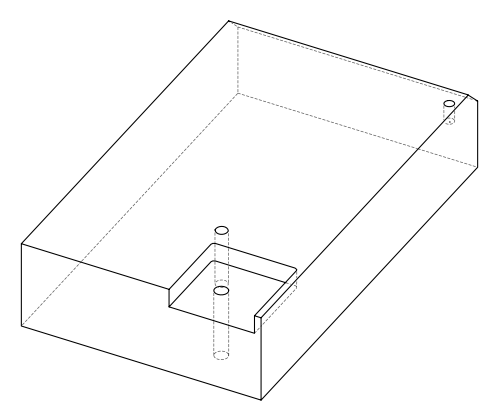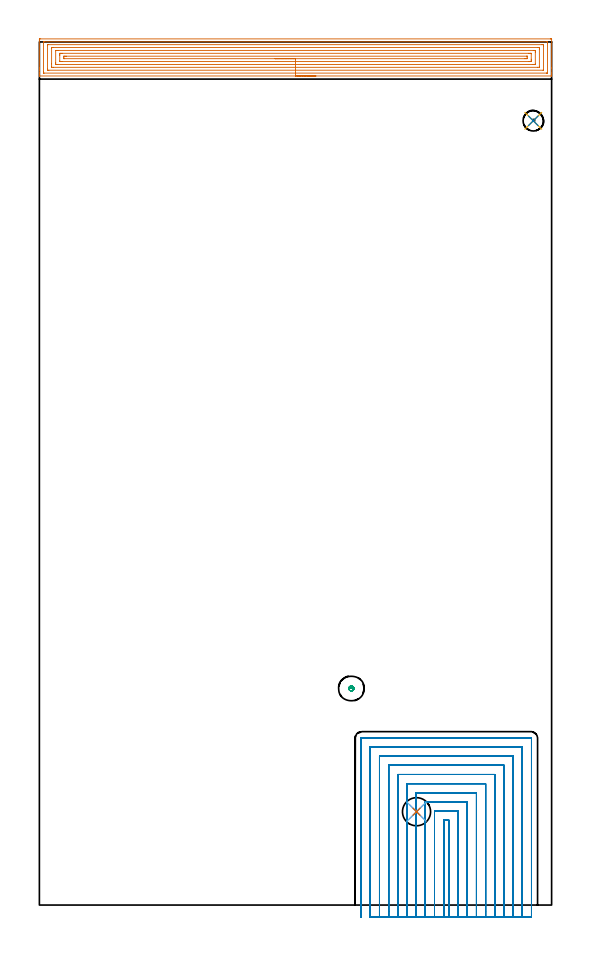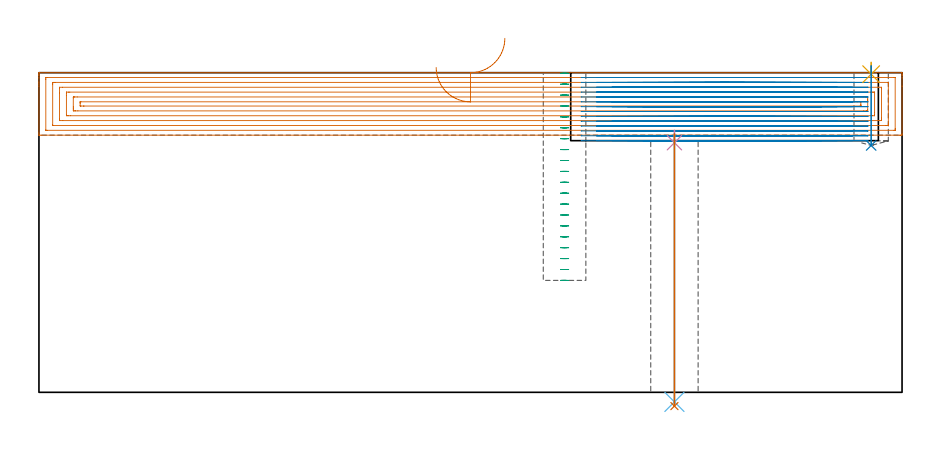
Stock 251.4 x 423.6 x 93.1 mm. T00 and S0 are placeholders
(PLAN: 8 operations, 6 tool changes, 89.6 min)
(1 AREA_MILL | FG_CHAMFER_SURFACE | UGT0205_001 | 14.35 min | 41626 mm3)
(2 MILL_SLOT | SLOT_PARTIAL_RECTANGULAR | NXT0201_008 | Follow Part, ap 1.5, ae 75% | 73.52 min | 150931 mm3)
(3 MILL_BLIND_HOLE_FROM_SOLID_MATERIAL | STEP1POCKET | NXT0201_010 | Spiral | 0.92 min | 7280 mm3)
(4 SPOT_DRILL | STEP1HOLE | NXT0321_9005460120000 | 0.03 min | 7 mm3)
(5 SPOT_DRILL_1 | STEP1POCKET_1 | NXT0321_9005460120000 | 0.03 min | 3 mm3)
(6 DRILL_THROUGH_HOLE_INTO_CENTER | STEP1HOLE | NXT0301_042 | 0.32 min | 2873 mm3)
(7 DRILL_TO_ENLARGE_THROUGH_HOLE | STEP1HOLE | NXT0301_103 | 0.32 min | 8062 mm3)
(8 DRILL_BLIND_HOLE_INTO_CENTER | STEP1POCKET_1 | NXT0301_127 | 0.09 min | 1568 mm3)
(TOOL UGT0205_001 | Chamfer Mill 20 x 3 x 45 deg. | D20 FL50 Z2)
(TOOL NXT0201_008 | ENDMILL 6mm [2P460-0600-NA 1630] | D6 FL26 Z6)
(TOOL NXT0201_010 | ENDMILL 10mm [2P460-1000-NA 1630] | D10 FL30 Z6)
(TOOL NXT0321_9005460120000 | NC Spot Drill, 142deg, 12mm, Carbide, Uncoated | D12 PA142 FL30 Z2)
(TOOL NXT0301_042 | Carbide Drill 7.1mm [860.1-0710-057A1-MM 2214] | D7.1 PA140 FL85 Z2)
(TOOL NXT0301_103 | Carbide Drill 13.8mm [860.1-1380-062A1-MM 2214] | D13.8 PA140 FL77 Z2)
(TOOL NXT0301_127 | Carbide Drill 10mm [861.1-1000-030A1-GP GC34] | D10 PA150 FL31.2 Z2)
(OP 1 AREA_MILL)
G17 G21 G94 G90
T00 M6
G54
G17 G0 G90 X135.7 Y406.9 S1061 M3
G43 Z103.1 H0
G94 G1 X135.662 Z102.228 F250.
X135.548 Z101.363
X135.359 Z100.512
X135.097 Z99.68
X134.763 Z98.874
X134.36 Z98.1
X133.892 Z97.364
X133.36 Z96.672
X132.771 Z96.029
X132.128 Z95.439
X131.436 Z94.908
X130.7 Z94.44
X129.926 Z94.037
X129.12 Z93.703
X128.288 Z93.441
X127.437 Z93.252
X126.572 Z93.138
X125.7 Z93.1
X0.172
X0.01 Y406.902 Z93.088
X0.007 Y406.962 Z93.029
X0. Y407.375 Z92.625
Y407.719 Z92.281
Y408.408 Z91.587
Y409.646 Z90.351
Y410.195 Z89.8
Y410.814 Z89.182
X0.001 Y424.485 Z75.513
X0.005 Y425.094 Z74.904
X0.008 Y425.096 Z74.902
X0.619 Y425.1 Z74.9
X250.781
X251.062 Y425.097 Z74.902
X251.39 Y425.092 Z74.906
X251.4 Y424.759 Z75.238
Y410.814 Z89.182
Y408.408 Z91.587
Y407.719 Z92.281
Y407.375 Z92.625
Y406.965 Z93.026
X251.39 Y406.903 Z93.088
X251.228 Y406.9 Z93.1
X125.7
Y408.314 Z91.686
X2.312 Y408.315 Z91.685
X2.124 Y408.318 Z91.682
X2.009 Y408.322 Z91.678
X2.005 Y408.351 Z91.649
X2.002 Y408.408 Z91.592
X2. Y408.814 Z91.186
X2.001 Y423.642 Z76.358
X2.004 Y423.667 Z76.333
X2.009 Y423.675 Z76.325
X2.031 Y423.679 Z76.321
X2.218 Y423.685 Z76.315
X2.312 Y423.686 Z76.314
X2.406
X249.088 Y423.685 Z76.315
X249.276 Y423.682 Z76.318
X249.391 Y423.678 Z76.322
X249.395 Y423.649 Z76.351
X249.398 Y423.592 Z76.408
X249.4 Y423.186 Z76.814
X249.399 Y408.358 Z91.642
X249.396 Y408.333 Z91.667
X249.391 Y408.325 Z91.675
X249.369 Y408.321 Z91.679
X249.182 Y408.315 Z91.685
X249.088 Y408.314 Z91.686
X248.994
X125.7
Y409.729 Z90.271
X4.659
X4.193 Y409.731 Z90.269
X4.039 Y409.734 Z90.266
X4.019 Y409.735 Z90.265
X4.01 Y409.771 Z90.229
X4.005 Y409.873 Z90.127
X4.002 Y410.002 Z89.998
X4. Y410.195 Z89.805
Y410.387 Z89.613
Y421.998 Z78.002
X4.004 Y422.191 Z77.809
X4.009 Y422.246 Z77.754
X4.013 Y422.266 Z77.734
X4.02 Y422.267 Z77.733
X4.076 Y422.27 Z77.73
X4.193 Y422.271 Z77.729
X246.741
X247.207 Y422.269 Z77.731
X247.361 Y422.266 Z77.734
X247.381 Y422.265 Z77.735
X247.39 Y422.229 Z77.771
X247.395 Y422.127 Z77.873
X247.398 Y421.998 Z78.002
X247.4 Y421.805 Z78.195
Y421.613 Z78.387
Y410.002 Z89.998
X247.396 Y409.809 Z90.191
X247.391 Y409.755 Z90.245
X247.387 Y409.734 Z90.266
X247.38 Y409.733 Z90.267
X247.324 Y409.73 Z90.27
X247.207 Y409.729 Z90.271
X125.7
Y411.143 Z88.857
X6.818
X6.032 Y411.148 Z88.852
X6.015 Y411.149 Z88.851
X6.01 Y411.164 Z88.836
X6.005 Y411.216 Z88.784
X6.002 Y411.322 Z88.678
X6. Y412.874 Z87.126
Y420.456 Z79.544
X6.002 Y420.674 Z79.326
X6.005 Y420.783 Z79.217
X6.01 Y420.836 Z79.164
X6.016 Y420.851 Z79.149
X6.04 Y420.852 Z79.148
X6.873 Y420.857 Z79.143
X6.928
X244.582
X245.368 Y420.852 Z79.148
X245.385 Y420.851 Z79.149
X245.39 Y420.836 Z79.164
X245.395 Y420.784 Z79.216
X245.398 Y420.678 Z79.322
X245.4 Y420.465 Z79.535
Y420.039 Z79.961
Y411.544 Z88.456
X245.398 Y411.326 Z88.674
X245.395 Y411.217 Z88.783
X245.39 Y411.164 Z88.836
X245.384 Y411.149 Z88.851
X245.36 Y411.148 Z88.852
X244.527 Y411.143 Z88.857
X244.472
X125.7
Y412.557 Z87.443
X8.977
X8.66 Y412.558 Z87.442
X8.079 Y412.562 Z87.438
X8.028 Y412.564 Z87.436
X8.01 Y412.576 Z87.424
X8.004 Y412.637 Z87.363
X8.002 Y412.874 Z87.126
X8. Y413.534 Z86.466
X8.001 Y419.291 Z80.709
X8.003 Y419.373 Z80.627
X8.006 Y419.414 Z80.586
X8.009 Y419.43 Z80.57
X8.028 Y419.436 Z80.564
X8.346 Y419.44 Z80.56
X8.66 Y419.442 Z80.558
X9.236 Y419.443 Z80.557
X242.423
X242.74 Y419.442 Z80.558
X243.321 Y419.438 Z80.562
X243.372 Y419.436 Z80.564
X243.39 Y419.424 Z80.576
X243.396 Y419.363 Z80.637
X243.398 Y419.126 Z80.874
X243.4 Y418.466 Z81.534
X243.399 Y412.709 Z87.291
X243.397 Y412.627 Z87.373
X243.394 Y412.586 Z87.414
X243.391 Y412.57 Z87.43
X243.372 Y412.564 Z87.436
X243.055 Y412.56 Z87.44
X242.74 Y412.558 Z87.442
X242.164 Y412.557 Z87.443
X125.7
Y413.971 Z86.029
X11.136
X10.447 Y413.972 Z86.028
X10.24 Y413.974 Z86.026
X10.077 Y413.978 Z86.022
X10.01 Y413.984 Z86.016
X10.007 Y414.023 Z85.977
X10.002 Y414.212 Z85.788
X10. Y416.893 Z83.107
X10.001 Y417.34 Z82.66
X10.004 Y417.783 Z82.217
X10.01 Y417.935 Z82.065
X10.025 Y418.022 Z81.978
X10.103 Y418.024 Z81.976
X10.447 Y418.027 Z81.973
X10.651 Y418.029 Z81.971
X11.34
X240.264
X240.953 Y418.028 Z81.972
X241.16 Y418.026 Z81.974
X241.323 Y418.022 Z81.978
X241.39 Y418.016 Z81.984
X241.393 Y417.977 Z82.023
X241.398 Y417.788 Z82.212
X241.4 Y415.107 Z84.893
X241.399 Y414.66 Z85.34
X241.397 Y414.217 Z85.783
X241.39 Y414.065 Z85.935
X241.375 Y413.978 Z86.022
X241.297 Y413.976 Z86.024
X240.953 Y413.973 Z86.027
X240.749 Y413.971 Z86.029
X240.06
X125.7
Y415.385 Z84.615
X12.234 Y415.386 Z84.614
X12.066 Y415.389 Z84.611
X12.021 Y415.392 Z84.608
X12.009 Y415.398 Z84.602
X12.006 Y415.414 Z84.586
X12.002 Y415.476 Z84.524
X12. Y415.553 Z84.447
Y415.787 Z84.213
X12.006 Y416.447 Z83.553
X12.01 Y416.563 Z83.437
X12.018 Y416.608 Z83.392
X12.07 Y416.611 Z83.389
X12.234 Y416.613 Z83.387
X12.959 Y416.615 Z83.385
X13.127
X239.166 Y416.614 Z83.386
X239.334 Y416.611 Z83.389
X239.379 Y416.608 Z83.392
X239.391 Y416.602 Z83.398
X239.394 Y416.586 Z83.414
X239.398 Y416.524 Z83.476
X239.4 Y416.447 Z83.553
Y416.213 Z83.787
X239.394 Y415.553 Z84.447
X239.39 Y415.437 Z84.563
X239.382 Y415.392 Z84.608
X239.331 Y415.389 Z84.611
X239.166 Y415.387 Z84.613
X238.441 Y415.385 Z84.615
X238.273
X125.7
X124.828 Z84.653
X123.964 Z84.767
X123.112 Z84.955
X122.28 Z85.218
X121.474 Z85.552
X120.7 Z85.954
X119.964 Z86.423
X119.272 Z86.954
X118.629 Z87.544
X118.04 Z88.187
X117.509 Z88.879
X117.04 Z89.615
X116.637 Z90.388
X116.303 Z91.194
X116.041 Z92.026
X115.852 Z92.878
X115.738 Z93.743
X115.7 Z94.615
G0 Z103.1
M5
M2
(OP 2 MILL_SLOT)
G17 G21 G94 G90
T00 M6
G54
G17 G0 G90 X201. Y-6. S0 M3
G43 Z103.1 H1
Z91.686
G94 G1 Y-3. F250.
Y41.6 F500.
X198.4
Y-3.
Y-6. F250.
X205.5
Y-3.
Y46.1 F500.
X193.9
Y-3.
Y-6. F250.
X210.
Y-3.
Y50.6 F500.
X189.4
Y-3.
Y-6. F250.
X214.5
Y-3.
Y55.1 F500.
X184.9
Y-3.
Y-6. F250.
X219.
Y-3.
Y59.6 F500.
X180.4
Y-3.
Y-6. F250.
X223.5
Y-3.
Y64.1 F500.
X175.9
Y-3.
Y-6. F250.
X228.
Y-3.
Y68.6 F500.
X171.4
Y-3.
Y-6. F250.
X232.5
Y-3.
Y73.1 F500.
X166.9
Y-3.
Y-6. F250.
X237.
Y-3.
Y77.6 F500.
X162.4
Y-3.
Y-6. F250.
X241.5
Y-3.
Y81.9 F500.
G3 X241.3 Y82.1 R0.2
G1 X158.1
G3 X157.9 Y81.9 R0.2
G1 Y-3.
Y-6. F250.
G0 X201. Z90.271
G1 Y-3.
Y41.6 F500.
X198.4
Y-3.
Y-6. F250.
X205.5
Y-3.
Y46.1 F500.
X193.9
Y-3.
Y-6. F250.
X210.
Y-3.
Y50.6 F500.
X189.4
Y-3.
Y-6. F250.
X214.5
Y-3.
Y55.1 F500.
X184.9
Y-3.
Y-6. F250.
X219.
Y-3.
Y59.6 F500.
X180.4
Y-3.
Y-6. F250.
X223.5
Y-3.
Y64.1 F500.
X175.9
Y-3.
Y-6. F250.
X228.
Y-3.
Y68.6 F500.
X171.4
Y-3.
Y-6. F250.
X232.5
Y-3.
Y73.1 F500.
X166.9
Y-3.
Y-6. F250.
X237.
Y-3.
Y77.6 F500.
X162.4
Y-3.
Y-6. F250.
X241.5
Y-3.
Y81.9 F500.
G3 X241.3 Y82.1 R0.2
G1 X158.1
G3 X157.9 Y81.9 R0.2
G1 Y-3.
Y-6. F250.
G0 X201. Z88.857
G1 Y-3.
Y41.6 F500.
X198.4
Y-3.
Y-6. F250.
X205.5
Y-3.
Y46.1 F500.
X193.9
Y-3.
Y-6. F250.
X210.
Y-3.
Y50.6 F500.
X189.4
Y-3.
Y-6. F250.
X214.5
Y-3.
Y55.1 F500.
X184.9
Y-3.
Y-6. F250.
X219.
Y-3.
Y59.6 F500.
X180.4
Y-3.
Y-6. F250.
X223.5
Y-3.
Y64.1 F500.
X175.9
Y-3.
Y-6. F250.
X228.
Y-3.
Y68.6 F500.
X171.4
Y-3.
Y-6. F250.
X232.5
Y-3.
Y73.1 F500.
X166.9
Y-3.
Y-6. F250.
X237.
Y-3.
Y77.6 F500.
X162.4
Y-3.
Y-6. F250.
X241.5
Y-3.
Y81.9 F500.
G3 X241.3 Y82.1 R0.2
G1 X158.1
G3 X157.9 Y81.9 R0.2
G1 Y-3.
Y-6. F250.
G0 X201. Z87.443
G1 Y-3.
Y41.6 F500.
X198.4
Y-3.
Y-6. F250.
X205.5
Y-3.
Y46.1 F500.
X193.9
Y-3.
Y-6. F250.
X210.
Y-3.
Y50.6 F500.
X189.4
Y-3.
Y-6. F250.
X214.5
Y-3.
Y55.1 F500.
X184.9
Y-3.
Y-6. F250.
X219.
Y-3.
Y59.6 F500.
X180.4
Y-3.
Y-6. F250.
X223.5
Y-3.
Y64.1 F500.
X175.9
Y-3.
Y-6. F250.
X228.
Y-3.
Y68.6 F500.
X171.4
Y-3.
Y-6. F250.
X232.5
Y-3.
Y73.1 F500.
X166.9
Y-3.
Y-6. F250.
X237.
Y-3.
Y77.6 F500.
X162.4
Y-3.
Y-6. F250.
X241.5
Y-3.
Y81.9 F500.
G3 X241.3 Y82.1 R0.2
G1 X158.1
G3 X157.9 Y81.9 R0.2
G1 Y-3.
Y-6. F250.
G0 X201. Z86.029
G1 Y-3.
Y41.6 F500.
X198.4
Y-3.
Y-6. F250.
X205.5
Y-3.
Y46.1 F500.
X193.9
Y-3.
Y-6. F250.
X210.
Y-3.
Y50.6 F500.
X189.4
Y-3.
Y-6. F250.
X214.5
Y-3.
Y55.1 F500.
X184.9
Y-3.
Y-6. F250.
X219.
Y-3.
Y59.6 F500.
X180.4
Y-3.
Y-6. F250.
X223.5
Y-3.
Y64.1 F500.
X175.9
Y-3.
Y-6. F250.
X228.
Y-3.
Y68.6 F500.
X171.4
Y-3.
Y-6. F250.
X232.5
Y-3.
Y73.1 F500.
X166.9
Y-3.
Y-6. F250.
X237.
Y-3.
Y77.6 F500.
X162.4
Y-3.
Y-6. F250.
X241.5
Y-3.
Y81.9 F500.
G3 X241.3 Y82.1 R0.2
G1 X158.1
G3 X157.9 Y81.9 R0.2
G1 Y-3.
Y-6. F250.
G0 X201. Z84.614
G1 Y-3.
Y41.6 F500.
X198.4
Y-3.
Y-6. F250.
X205.5
Y-3.
Y46.1 F500.
X193.9
Y-3.
Y-6. F250.
X210.
Y-3.
Y50.6 F500.
X189.4
Y-3.
Y-6. F250.
X214.5
Y-3.
Y55.1 F500.
X184.9
Y-3.
Y-6. F250.
X219.
Y-3.
Y59.6 F500.
X180.4
Y-3.
Y-6. F250.
X223.5
Y-3.
Y64.1 F500.
X175.9
Y-3.
Y-6. F250.
X228.
Y-3.
Y68.6 F500.
X171.4
Y-3.
Y-6. F250.
X232.5
Y-3.
Y73.1 F500.
X166.9
Y-3.
Y-6. F250.
X237.
Y-3.
Y77.6 F500.
X162.4
Y-3.
Y-6. F250.
X241.5
Y-3.
Y81.9 F500.
G3 X241.3 Y82.1 R0.2
G1 X158.1
G3 X157.9 Y81.9 R0.2
G1 Y-3.
Y-6. F250.
G0 X201. Z83.2
G1 Y-3.
Y41.6 F500.
X198.4
Y-3.
Y-6. F250.
X205.5
Y-3.
Y46.1 F500.
X193.9
Y-3.
Y-6. F250.
X210.
Y-3.
Y50.6 F500.
X189.4
Y-3.
Y-6. F250.
X214.5
Y-3.
Y55.1 F500.
X184.9
Y-3.
Y-6. F250.
X219.
Y-3.
Y59.6 F500.
X180.4
Y-3.
Y-6. F250.
X223.5
Y-3.
Y64.1 F500.
X175.9
Y-3.
Y-6. F250.
X228.
Y-3.
Y68.6 F500.
X171.4
Y-3.
Y-6. F250.
X232.5
Y-3.
Y73.1 F500.
X166.9
Y-3.
Y-6. F250.
X237.
Y-3.
Y77.6 F500.
X162.4
Y-3.
Y-6. F250.
X241.5
Y-3.
Y81.9 F500.
G3 X241.3 Y82.1 R0.2
G1 X158.1
G3 X157.9 Y81.9 R0.2
G1 Y-3.
Y-6. F250.
G0 X201. Z81.786
G1 Y-3.
Y41.6 F500.
X198.4
Y-3.
Y-6. F250.
X205.5
Y-3.
Y46.1 F500.
X193.9
Y-3.
Y-6. F250.
X210.
Y-3.
Y50.6 F500.
X189.4
Y-3.
Y-6. F250.
X214.5
Y-3.
Y55.1 F500.
X184.9
Y-3.
Y-6. F250.
X219.
Y-3.
Y59.6 F500.
X180.4
Y-3.
Y-6. F250.
X223.5
Y-3.
Y64.1 F500.
X175.9
Y-3.
Y-6. F250.
X228.
Y-3.
Y68.6 F500.
X171.4
Y-3.
Y-6. F250.
X232.5
Y-3.
Y73.1 F500.
X166.9
Y-3.
Y-6. F250.
X237.
Y-3.
Y77.6 F500.
X162.4
Y-3.
Y-6. F250.
X241.5
Y-3.
Y81.9 F500.
G3 X241.3 Y82.1 R0.2
G1 X158.1
G3 X157.9 Y81.9 R0.2
G1 Y-3.
Y-6. F250.
G0 X201. Z80.371
G1 Y-3.
Y41.6 F500.
X198.4
Y-3.
Y-6. F250.
X205.5
Y-3.
Y46.1 F500.
X193.9
Y-3.
Y-6. F250.
X210.
Y-3.
Y50.6 F500.
X189.4
Y-3.
Y-6. F250.
X214.5
Y-3.
Y55.1 F500.
X184.9
Y-3.
Y-6. F250.
X219.
Y-3.
Y59.6 F500.
X180.4
Y-3.
Y-6. F250.
X223.5
Y-3.
Y64.1 F500.
X175.9
Y-3.
Y-6. F250.
X228.
Y-3.
Y68.6 F500.
X171.4
Y-3.
Y-6. F250.
X232.5
Y-3.
Y73.1 F500.
X166.9
Y-3.
Y-6. F250.
X237.
Y-3.
Y77.6 F500.
X162.4
Y-3.
Y-6. F250.
X241.5
Y-3.
Y81.9 F500.
G3 X241.3 Y82.1 R0.2
G1 X158.1
G3 X157.9 Y81.9 R0.2
G1 Y-3.
Y-6. F250.
G0 X201. Z78.957
G1 Y-3.
Y41.6 F500.
X198.4
Y-3.
Y-6. F250.
X205.5
Y-3.
Y46.1 F500.
X193.9
Y-3.
Y-6. F250.
X210.
Y-3.
Y50.6 F500.
X189.4
Y-3.
Y-6. F250.
X214.5
Y-3.
Y55.1 F500.
X184.9
Y-3.
Y-6. F250.
X219.
Y-3.
Y59.6 F500.
X180.4
Y-3.
Y-6. F250.
X223.5
Y-3.
Y64.1 F500.
X175.9
Y-3.
Y-6. F250.
X228.
Y-3.
Y68.6 F500.
X171.4
Y-3.
Y-6. F250.
X232.5
Y-3.
Y73.1 F500.
X166.9
Y-3.
Y-6. F250.
X237.
Y-3.
Y77.6 F500.
X162.4
Y-3.
Y-6. F250.
X241.5
Y-3.
Y81.9 F500.
G3 X241.3 Y82.1 R0.2
G1 X158.1
G3 X157.9 Y81.9 R0.2
G1 Y-3.
Y-6. F250.
G0 X201. Z77.543
G1 Y-3.
Y41.6 F500.
X198.4
Y-3.
Y-6. F250.
X205.5
Y-3.
Y46.1 F500.
X193.9
Y-3.
Y-6. F250.
X210.
Y-3.
Y50.6 F500.
X189.4
Y-3.
Y-6. F250.
X214.5
Y-3.
Y55.1 F500.
X184.9
Y-3.
Y-6. F250.
X219.
Y-3.
Y59.6 F500.
X180.4
Y-3.
Y-6. F250.
X223.5
Y-3.
Y64.1 F500.
X175.9
Y-3.
Y-6. F250.
X228.
Y-3.
Y68.6 F500.
X171.4
Y-3.
Y-6. F250.
X232.5
Y-3.
Y73.1 F500.
X166.9
Y-3.
Y-6. F250.
X237.
Y-3.
Y77.6 F500.
X162.4
Y-3.
Y-6. F250.
X241.5
Y-3.
Y81.9 F500.
G3 X241.3 Y82.1 R0.2
G1 X158.1
G3 X157.9 Y81.9 R0.2
G1 Y-3.
Y-6. F250.
G0 X201. Z76.129
G1 Y-3.
Y41.6 F500.
X198.4
Y-3.
Y-6. F250.
X205.5
Y-3.
Y46.1 F500.
X193.9
Y-3.
Y-6. F250.
X210.
Y-3.
Y50.6 F500.
X189.4
Y-3.
Y-6. F250.
X214.5
Y-3.
Y55.1 F500.
X184.9
Y-3.
Y-6. F250.
X219.
Y-3.
Y59.6 F500.
X180.4
Y-3.
Y-6. F250.
X223.5
Y-3.
Y64.1 F500.
X175.9
Y-3.
Y-6. F250.
X228.
Y-3.
Y68.6 F500.
X171.4
Y-3.
Y-6. F250.
X232.5
Y-3.
Y73.1 F500.
X166.9
Y-3.
Y-6. F250.
X237.
Y-3.
Y77.6 F500.
X162.4
Y-3.
Y-6. F250.
X241.5
Y-3.
Y81.9 F500.
G3 X241.3 Y82.1 R0.2
G1 X158.1
G3 X157.9 Y81.9 R0.2
G1 Y-3.
Y-6. F250.
G0 X201. Z74.714
G1 Y-3.
Y41.6 F500.
X198.4
Y-3.
Y-6. F250.
X205.5
Y-3.
Y46.1 F500.
X193.9
Y-3.
Y-6. F250.
X210.
Y-3.
Y50.6 F500.
X189.4
Y-3.
Y-6. F250.
X214.5
Y-3.
Y55.1 F500.
X184.9
Y-3.
Y-6. F250.
X219.
Y-3.
Y59.6 F500.
X180.4
Y-3.
Y-6. F250.
X223.5
Y-3.
Y64.1 F500.
X175.9
Y-3.
Y-6. F250.
X228.
Y-3.
Y68.6 F500.
X171.4
Y-3.
Y-6. F250.
X232.5
Y-3.
Y73.1 F500.
X166.9
Y-3.
Y-6. F250.
X237.
Y-3.
Y77.6 F500.
X162.4
Y-3.
Y-6. F250.
X241.5
Y-3.
Y81.9 F500.
G3 X241.3 Y82.1 R0.2
G1 X158.1
G3 X157.9 Y81.9 R0.2
G1 Y-3.
Y-6. F250.
G0 X201. Z73.3
G1 Y-3.
Y41.6 F500.
X198.4
Y-3.
Y-6. F250.
X205.5
Y-3.
Y46.1 F500.
X193.9
Y-3.
Y-6. F250.
X210.
Y-3.
Y50.6 F500.
X189.4
Y-3.
Y-6. F250.
X214.5
Y-3.
Y55.1 F500.
X184.9
Y-3.
Y-6. F250.
X219.
Y-3.
Y59.6 F500.
X180.4
Y-3.
Y-6. F250.
X223.5
Y-3.
Y64.1 F500.
X175.9
Y-3.
Y-6. F250.
X228.
Y-3.
Y68.6 F500.
X171.4
Y-3.
Y-6. F250.
X232.5
Y-3.
Y73.1 F500.
X166.9
Y-3.
Y-6. F250.
X237.
Y-3.
Y77.6 F500.
X162.4
Y-3.
Y-6. F250.
X241.5
Y-3.
Y81.9 F500.
G3 X241.3 Y82.1 R0.2
G1 X158.1
G3 X157.9 Y81.9 R0.2
G1 Y-3.
Y-6. F250.
G0 Z103.1
M5
M2
(OP 3 MILL_BLIND_HOLE_FROM_SOLID_MATERIAL)
G17 G21 G94 G90
T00 M6
G54
G17 G0 G90 X153.1 Y106.3 S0 M3
G43 Z103.1 H1
Z92.925
G94 G3 X153.7 Y106.9 R0.6 F250.
X153.1 Y107.5 R0.6
X151.9 Y106.3 R1.2
X153.1 Y107.5 R-1.2
X152.5 Y106.9 R0.6
X153.1 Y106.3 R0.6
G0 Z89.75
G3 X153.7 Y106.9 R0.6
X153.1 Y107.5 R0.6
X151.9 Y106.3 R1.2
X153.1 Y107.5 R-1.2
X152.5 Y106.9 R0.6
X153.1 Y106.3 R0.6
G0 Z86.575
G3 X153.7 Y106.9 R0.6
X153.1 Y107.5 R0.6
X151.9 Y106.3 R1.2
X153.1 Y107.5 R-1.2
X152.5 Y106.9 R0.6
X153.1 Y106.3 R0.6
G0 Z83.4
G3 X153.7 Y106.9 R0.6
X153.1 Y107.5 R0.6
X151.9 Y106.3 R1.2
X153.1 Y107.5 R-1.2
X152.5 Y106.9 R0.6
X153.1 Y106.3 R0.6
G0 Z80.225
G3 X153.7 Y106.9 R0.6
X153.1 Y107.5 R0.6
X151.9 Y106.3 R1.2
X153.1 Y107.5 R-1.2
X152.5 Y106.9 R0.6
X153.1 Y106.3 R0.6
G0 Z77.05
G3 X153.7 Y106.9 R0.6
X153.1 Y107.5 R0.6
X151.9 Y106.3 R1.2
X153.1 Y107.5 R-1.2
X152.5 Y106.9 R0.6
X153.1 Y106.3 R0.6
G0 Z73.875
G3 X153.7 Y106.9 R0.6
X153.1 Y107.5 R0.6
X151.9 Y106.3 R1.2
X153.1 Y107.5 R-1.2
X152.5 Y106.9 R0.6
X153.1 Y106.3 R0.6
G0 Z70.7
G3 X153.7 Y106.9 R0.6
X153.1 Y107.5 R0.6
X151.9 Y106.3 R1.2
X153.1 Y107.5 R-1.2
X152.5 Y106.9 R0.6
X153.1 Y106.3 R0.6
G0 Z67.525
G3 X153.7 Y106.9 R0.6
X153.1 Y107.5 R0.6
X151.9 Y106.3 R1.2
X153.1 Y107.5 R-1.2
X152.5 Y106.9 R0.6
X153.1 Y106.3 R0.6
G0 Z64.35
G3 X153.7 Y106.9 R0.6
X153.1 Y107.5 R0.6
X151.9 Y106.3 R1.2
X153.1 Y107.5 R-1.2
X152.5 Y106.9 R0.6
X153.1 Y106.3 R0.6
G0 Z61.175
G3 X153.7 Y106.9 R0.6
X153.1 Y107.5 R0.6
X151.9 Y106.3 R1.2
X153.1 Y107.5 R-1.2
X152.5 Y106.9 R0.6
X153.1 Y106.3 R0.6
G0 Z58.
G3 X153.7 Y106.9 R0.6
X153.1 Y107.5 R0.6
X151.9 Y106.3 R1.2
X153.1 Y107.5 R-1.2
X152.5 Y106.9 R0.6
X153.1 Y106.3 R0.6
G0 Z54.825
G3 X153.7 Y106.9 R0.6
X153.1 Y107.5 R0.6
X151.9 Y106.3 R1.2
X153.1 Y107.5 R-1.2
X152.5 Y106.9 R0.6
X153.1 Y106.3 R0.6
G0 Z51.65
G3 X153.7 Y106.9 R0.6
X153.1 Y107.5 R0.6
X151.9 Y106.3 R1.2
X153.1 Y107.5 R-1.2
X152.5 Y106.9 R0.6
X153.1 Y106.3 R0.6
G0 Z48.475
G3 X153.7 Y106.9 R0.6
X153.1 Y107.5 R0.6
X151.9 Y106.3 R1.2
X153.1 Y107.5 R-1.2
X152.5 Y106.9 R0.6
X153.1 Y106.3 R0.6
G0 Z45.3
G3 X153.7 Y106.9 R0.6
X153.1 Y107.5 R0.6
X151.9 Y106.3 R1.2
X153.1 Y107.5 R-1.2
X152.5 Y106.9 R0.6
X153.1 Y106.3 R0.6
G0 Z42.125
G3 X153.7 Y106.9 R0.6
X153.1 Y107.5 R0.6
X151.9 Y106.3 R1.2
X153.1 Y107.5 R-1.2
X152.5 Y106.9 R0.6
X153.1 Y106.3 R0.6
G0 Z38.95
G3 X153.7 Y106.9 R0.6
X153.1 Y107.5 R0.6
X151.9 Y106.3 R1.2
X153.1 Y107.5 R-1.2
X152.5 Y106.9 R0.6
X153.1 Y106.3 R0.6
G0 Z35.775
G3 X153.7 Y106.9 R0.6
X153.1 Y107.5 R0.6
X151.9 Y106.3 R1.2
X153.1 Y107.5 R-1.2
X152.5 Y106.9 R0.6
X153.1 Y106.3 R0.6
G0 Z32.6
G3 X153.7 Y106.9 R0.6
X153.1 Y107.5 R0.6
X151.9 Y106.3 R1.2
X153.1 Y107.5 R-1.2
X152.5 Y106.9 R0.6
X153.1 Y106.3 R0.6
G0 Z103.1
M5
M2
(OP 4 SPOT_DRILL)
G17 G21 G94 G90
T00 M6
G54
G17 G0 G90 X185.1 Y45.8 S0 M3
G43 Z103.1 H0
G94 G81 G98 Z72.702 F250. R76.3
G80
M5
M2
(OP 5 SPOT_DRILL_1)
G17 G21 G94 G90
T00 M6
G54
G17 G0 G90 X242.4 Y384.9 S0 M3
G43 Z103.1 H0
G94 G81 G98 Z92.67 F250. R96.1
G80
M5
M2
(OP 6 DRILL_THROUGH_HOLE_INTO_CENTER)
G17 G21 G94 G90
T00 M6
G54
G17 G0 G90 X185.1 Y45.8 S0 M3
G43 Z103.1 H1
G94 G73 G98 Z-2.792 F250. Q6.917 R75.3
G80
M5
M2
(OP 7 DRILL_TO_ENLARGE_THROUGH_HOLE)
G17 G21 G94 G90
T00 M6
G54
G17 G0 G90 X185.1 Y45.8 S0 M3
G43 Z103.1 H1
G94 G73 G98 Z-4.011 F250. Q12.885 R75.3
G80
M5
M2
(OP 8 DRILL_BLIND_HOLE_INTO_CENTER)
G17 G21 G94 G90
T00 M6
G54
G17 G0 G90 X242.4 Y384.9 S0 M3
G43 Z103.1 H1
G94 G81 G98 Z71.9 F250. R95.1
G80
M5
M2
